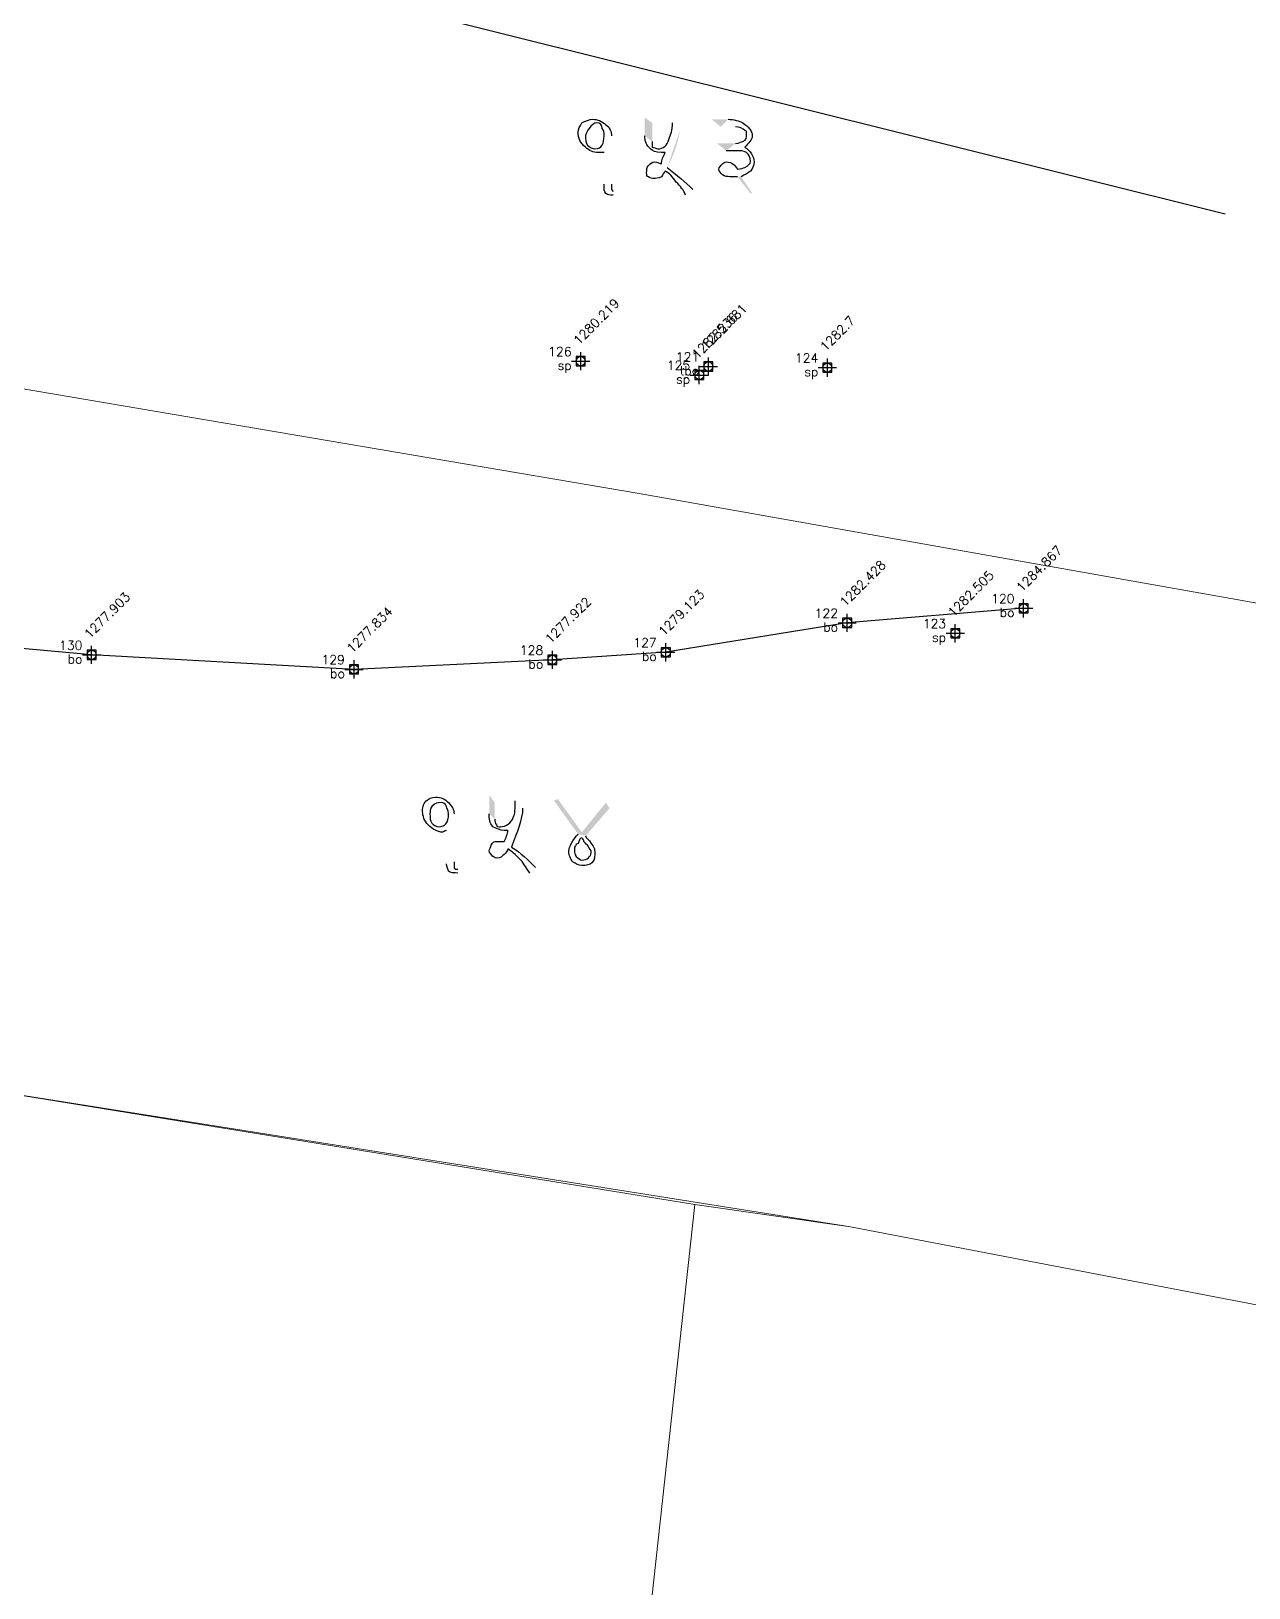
# Model space of a CAD drawing. Header units: metres. Extents: x 345912 to 349030, y 3061206 to 3061792.
# Drawn here: x 346835.74 to 346869.14, y 3061444.41 to 3061487.11 of the extents above; entities that cross this region are included whole.
import ezdxf
from ezdxf.enums import TextEntityAlignment as Align

# ---------------------------------------------------------------- set-up
doc = ezdxf.new("R2010")
doc.units = ezdxf.units.M
doc.header["$MEASUREMENT"] = 0
doc.header["$PDMODE"] = 98
doc.header["$PDSIZE"] = 0.25
for name, color, linetype in [('bo', 7, 'Continuous'), ('Boundary', 6, 'Continuous'), ('Features', 5, 'Continuous'), ('PDF4_Geometry', 7, 'Continuous'), ('PDF4_Solid Fills', 7, 'Continuous'), ('Points', 7, 'Continuous'), ('Points-ELV', 6, 'Continuous'), ('Points-NUM', 4, 'Continuous'), ('Points-TXT', 3, 'Continuous'), ('sp', 7, 'Continuous'), ('tbo', 7, 'Continuous')]:
    doc.layers.add(name, color=color, linetype=linetype)
doc.styles.add('romans', font='romans.shx')

# ---------------------------------------------------------------- blocks, each defined once
blk = doc.blocks.new('POINTS')
at = {"layer": 'Points'}
blk.add_line((0, 0), (0, 0), dxfattribs=at)
blk.add_point((0, 0), dxfattribs=at)
at = {"layer": 'Points-ELV', "style": 'romans'}
blk.add_attdef('ELEV', text='', height=1, rotation=45, dxfattribs=at).set_placement((0, 0), align=Align.BOTTOM_LEFT)
at = {"layer": 'Points-NUM', "style": 'romans'}
blk.add_attdef('PTNUM', text='', height=1, dxfattribs=at).set_placement((0, 0), align=Align.BOTTOM_RIGHT)
at = {"layer": 'Points-TXT', "style": 'romans'}
blk.add_attdef('DESC', text='', height=1, dxfattribs=at).set_placement((0, 0), align=Align.BOTTOM_RIGHT)
blk = doc.blocks.new('dh')
at = {"layer": 'Boundary'}
blk.add_lwpolyline([(346598.692, 3061290.47), (346593.85, 3061290.071), (346588.876, 3061289.263), (346585.763, 3061289.057), (346580.322, 3061288.795), (346573.122, 3061289.192), (346566.785, 3061289.772), (346565.255, 3061288.375), (346559.609, 3061288.7), (346547.106, 3061289.259), (346547.68, 3061292.2), (346550.811, 3061296.359), (346551.282, 3061297.117), (346550.096, 3061299.2), (346553.718, 3061308.447)], dxfattribs=at)
at = {"layer": 'bo', "linetype": 'Continuous'}
ref = blk.add_blockref('POINTS', (346598.692, 3061290.47, 1284.867), dxfattribs=at)
ref.add_attrib('PTNUM', '120', dxfattribs={"layer": 'Points-NUM', "height": 0.25, "style": 'romans'}).set_placement((346598.442, 3061290.5325, 1284.867), align=Align.BOTTOM_RIGHT)
ref.add_attrib('DESC', 'bo', dxfattribs={"layer": 'Points-TXT', "height": 0.25, "style": 'romans'}).set_placement((346598.442, 3061290.1575, 1284.867), align=Align.BOTTOM_RIGHT)
ref.add_attrib('ELEV', '1284.867', dxfattribs={"layer": 'Points-ELV', "height": 0.25, "rotation": 45, "style": 'romans'}).set_placement((346598.692, 3061290.845, 1284.867), align=Align.BOTTOM_LEFT)
ref = blk.add_blockref('POINTS', (346593.85, 3061290.071, 1282.428), dxfattribs=at)
ref.add_attrib('PTNUM', '122', dxfattribs={"layer": 'Points-NUM', "height": 0.25, "style": 'romans'}).set_placement((346593.6, 3061290.1335, 1282.428), align=Align.BOTTOM_RIGHT)
ref.add_attrib('DESC', 'bo', dxfattribs={"layer": 'Points-TXT', "height": 0.25, "style": 'romans'}).set_placement((346593.6, 3061289.7585, 1282.428), align=Align.BOTTOM_RIGHT)
ref.add_attrib('ELEV', '1282.428', dxfattribs={"layer": 'Points-ELV', "height": 0.25, "rotation": 45, "style": 'romans'}).set_placement((346593.85, 3061290.446, 1282.428), align=Align.BOTTOM_LEFT)
ref = blk.add_blockref('POINTS', (346588.876, 3061289.263, 1279.123), dxfattribs=at)
ref.add_attrib('PTNUM', '127', dxfattribs={"layer": 'Points-NUM', "height": 0.25, "style": 'romans'}).set_placement((346588.626, 3061289.3255, 1279.123), align=Align.BOTTOM_RIGHT)
ref.add_attrib('DESC', 'bo', dxfattribs={"layer": 'Points-TXT', "height": 0.25, "style": 'romans'}).set_placement((346588.626, 3061288.9505, 1279.123), align=Align.BOTTOM_RIGHT)
ref.add_attrib('ELEV', '1279.123', dxfattribs={"layer": 'Points-ELV', "height": 0.25, "rotation": 45, "style": 'romans'}).set_placement((346588.876, 3061289.638, 1279.123), align=Align.BOTTOM_LEFT)
ref = blk.add_blockref('POINTS', (346573.122, 3061289.192, 1277.903), dxfattribs=at)
ref.add_attrib('PTNUM', '130', dxfattribs={"layer": 'Points-NUM', "height": 0.25, "style": 'romans'}).set_placement((346572.872, 3061289.2545, 1277.903), align=Align.BOTTOM_RIGHT)
ref.add_attrib('DESC', 'bo', dxfattribs={"layer": 'Points-TXT', "height": 0.25, "style": 'romans'}).set_placement((346572.872, 3061288.8795, 1277.903), align=Align.BOTTOM_RIGHT)
ref.add_attrib('ELEV', '1277.903', dxfattribs={"layer": 'Points-ELV', "height": 0.25, "rotation": 45, "style": 'romans'}).set_placement((346573.122, 3061289.567, 1277.903), align=Align.BOTTOM_LEFT)
ref = blk.add_blockref('POINTS', (346585.763, 3061289.057, 1277.922), dxfattribs=at)
ref.add_attrib('PTNUM', '128', dxfattribs={"layer": 'Points-NUM', "height": 0.25, "style": 'romans'}).set_placement((346585.513, 3061289.1195, 1277.922), align=Align.BOTTOM_RIGHT)
ref.add_attrib('DESC', 'bo', dxfattribs={"layer": 'Points-TXT', "height": 0.25, "style": 'romans'}).set_placement((346585.513, 3061288.7445, 1277.922), align=Align.BOTTOM_RIGHT)
ref.add_attrib('ELEV', '1277.922', dxfattribs={"layer": 'Points-ELV', "height": 0.25, "rotation": 45, "style": 'romans'}).set_placement((346585.763, 3061289.432, 1277.922), align=Align.BOTTOM_LEFT)
ref = blk.add_blockref('POINTS', (346580.322, 3061288.795, 1277.834), dxfattribs=at)
ref.add_attrib('PTNUM', '129', dxfattribs={"layer": 'Points-NUM', "height": 0.25, "style": 'romans'}).set_placement((346580.072, 3061288.8575, 1277.834), align=Align.BOTTOM_RIGHT)
ref.add_attrib('DESC', 'bo', dxfattribs={"layer": 'Points-TXT', "height": 0.25, "style": 'romans'}).set_placement((346580.072, 3061288.4825, 1277.834), align=Align.BOTTOM_RIGHT)
ref.add_attrib('ELEV', '1277.834', dxfattribs={"layer": 'Points-ELV', "height": 0.25, "rotation": 45, "style": 'romans'}).set_placement((346580.322, 3061289.17, 1277.834), align=Align.BOTTOM_LEFT)
at = {"layer": 'sp', "linetype": 'Continuous'}
ref = blk.add_blockref('POINTS', (346586.541, 3061297.249, 1280.219), dxfattribs=at)
ref.add_attrib('PTNUM', '126', dxfattribs={"layer": 'Points-NUM', "height": 0.25, "style": 'romans'}).set_placement((346586.291, 3061297.3115, 1280.219), align=Align.BOTTOM_RIGHT)
ref.add_attrib('DESC', 'sp', dxfattribs={"layer": 'Points-TXT', "height": 0.25, "style": 'romans'}).set_placement((346586.291, 3061296.9365, 1280.219), align=Align.BOTTOM_RIGHT)
ref.add_attrib('ELEV', '1280.219', dxfattribs={"layer": 'Points-ELV', "height": 0.25, "rotation": 45, "style": 'romans'}).set_placement((346586.541, 3061297.624, 1280.219), align=Align.BOTTOM_LEFT)
ref = blk.add_blockref('POINTS', (346589.794, 3061296.869, 1282.536), dxfattribs=at)
ref.add_attrib('PTNUM', '125', dxfattribs={"layer": 'Points-NUM', "height": 0.25, "style": 'romans'}).set_placement((346589.544, 3061296.9315, 1282.536), align=Align.BOTTOM_RIGHT)
ref.add_attrib('DESC', 'sp', dxfattribs={"layer": 'Points-TXT', "height": 0.25, "style": 'romans'}).set_placement((346589.544, 3061296.5565, 1282.536), align=Align.BOTTOM_RIGHT)
ref.add_attrib('ELEV', '1282.536', dxfattribs={"layer": 'Points-ELV', "height": 0.25, "rotation": 45, "style": 'romans'}).set_placement((346589.794, 3061297.244, 1282.536), align=Align.BOTTOM_LEFT)
ref = blk.add_blockref('POINTS', (346593.309, 3061297.072, 1282.7), dxfattribs=at)
ref.add_attrib('PTNUM', '124', dxfattribs={"layer": 'Points-NUM', "height": 0.25, "style": 'romans'}).set_placement((346593.059, 3061297.1345, 1282.7), align=Align.BOTTOM_RIGHT)
ref.add_attrib('DESC', 'sp', dxfattribs={"layer": 'Points-TXT', "height": 0.25, "style": 'romans'}).set_placement((346593.059, 3061296.7595, 1282.7), align=Align.BOTTOM_RIGHT)
ref.add_attrib('ELEV', '1282.7', dxfattribs={"layer": 'Points-ELV', "height": 0.25, "rotation": 45, "style": 'romans'}).set_placement((346593.309, 3061297.447, 1282.7), align=Align.BOTTOM_LEFT)
ref = blk.add_blockref('POINTS', (346596.816, 3061289.785, 1282.505), dxfattribs=at)
ref.add_attrib('PTNUM', '123', dxfattribs={"layer": 'Points-NUM', "height": 0.25, "style": 'romans'}).set_placement((346596.566, 3061289.8475, 1282.505), align=Align.BOTTOM_RIGHT)
ref.add_attrib('DESC', 'sp', dxfattribs={"layer": 'Points-TXT', "height": 0.25, "style": 'romans'}).set_placement((346596.566, 3061289.4725, 1282.505), align=Align.BOTTOM_RIGHT)
ref.add_attrib('ELEV', '1282.505', dxfattribs={"layer": 'Points-ELV', "height": 0.25, "rotation": 45, "style": 'romans'}).set_placement((346596.816, 3061290.16, 1282.505), align=Align.BOTTOM_LEFT)
at = {"layer": 'tbo', "linetype": 'Continuous'}
ref = blk.add_blockref('POINTS', (346590.042, 3061297.103, 1282.681), dxfattribs=at)
ref.add_attrib('PTNUM', '121', dxfattribs={"layer": 'Points-NUM', "height": 0.25, "style": 'romans'}).set_placement((346589.792, 3061297.1655, 1282.681), align=Align.BOTTOM_RIGHT)
ref.add_attrib('DESC', 'tbo', dxfattribs={"layer": 'Points-TXT', "height": 0.25, "style": 'romans'}).set_placement((346589.792, 3061296.7905, 1282.681), align=Align.BOTTOM_RIGHT)
ref.add_attrib('ELEV', '1282.681', dxfattribs={"layer": 'Points-ELV', "height": 0.25, "rotation": 45, "style": 'romans'}).set_placement((346590.042, 3061297.478, 1282.681), align=Align.BOTTOM_LEFT)

msp = doc.modelspace()

# ---------------------------------------------------------------- hatches: boundary and pattern name
at = {"layer": 'PDF4_Solid Fills', "transparency": 33554559}
h = msp.add_hatch(color=256, dxfattribs=at)
h.paths.add_polyline_path([(346851.65788, 3061484.23683), (346851.65788, 3061482.91603)], flags=0)
h.paths.add_polyline_path([(346851.70868, 3061482.71283), (346851.70868, 3061482.61123)], flags=0)
h.paths.add_polyline_path([(346853.33428, 3061484.59243), (346853.53748, 3061484.38923)], flags=0)
h.paths.add_polyline_path([(346853.18188, 3061483.37323, 0.08894398), (346853.53748, 3061484.38923)], flags=0)
h.paths.add_polyline_path([(346853.89308, 3061482.76363), (346853.68988, 3061482.61123)], flags=0)
h.paths.add_polyline_path([(346852.57228, 3061484.23683), (346852.57228, 3061484.74483), (346852.77548, 3061484.59243), (346852.77548, 3061484.08443)], flags=0)
h.paths.add_polyline_path([(346854.65508, 3061484.49083), (346854.40108, 3061484.69403), (346854.85828, 3061484.69403)], flags=0)
h.paths.add_polyline_path([(346855.21388, 3061483.11923), (346855.51868, 3061482.66203), (346855.46788, 3061482.66203), (346855.11228, 3061483.11923)], flags=0)
h.paths.add_polyline_path([(346854.80748, 3061483.83043), (346854.55348, 3061484.03363), (346855.06148, 3061484.03363)], flags=0)
h = msp.add_hatch(color=256, dxfattribs=at)
h.paths.add_polyline_path([(346847.33988, 3061465.64403), (346847.33988, 3061464.32323)], flags=0)
h.paths.add_polyline_path([(346847.44148, 3061464.12003), (346847.44148, 3061464.01843)], flags=0)
h.paths.add_polyline_path([(346849.01628, 3061465.99963), (346849.21948, 3061465.79643)], flags=0)
h.paths.add_polyline_path([(346849.57508, 3061464.17083), (346849.42268, 3061464.01843)], flags=0)
h.paths.add_polyline_path([(346848.30508, 3061465.64403), (346848.30508, 3061466.15203), (346848.45748, 3061465.94883), (346848.45748, 3061465.49163)], flags=0)
h.paths.add_polyline_path([(346850.74348, 3061465.08523), (346850.08308, 3061465.99963), (346850.18468, 3061466.05043), (346850.84508, 3061465.13603), (346851.50548, 3061465.94883), (346851.60708, 3061465.79643), (346850.94668, 3061465.03443)], flags=0)

# ---------------------------------------------------------------- linework, layer by layer
at = {"layer": 'Features'}
msp.add_lwpolyline([(346835.86977, 3061490.25062), (346868.4932, 3061482.09939)], dxfattribs=at)
at = {"layer": 'PDF4_Geometry', "lineweight": 9}
for points in [[(346888.99587, 3061495.46363), (346887.16707, 3061481.74764), (346885.03348, 3061468.64124), (346852.41988, 3061474.43243), (346818.28227, 3061480.22363), (346819.80628, 3061485.40523), (346824.37828, 3061500.95003), (346835.35108, 3061496.37803), (346846.93348, 3061492.41564), (346855.16308, 3061489.97723), (346864.61188, 3061487.53883), (346869.79348, 3061491.50124), (346872.23188, 3061492.72043), (346875.27988, 3061495.76844), (346877.10867, 3061496.98764), (346879.54707, 3061497.29243), (346883.20468, 3061498.20683), (346889.91028, 3061501.55963)], [(346888.99587, 3061495.46363), (346887.16707, 3061481.74764), (346885.03348, 3061468.64124), (346852.41988, 3061474.43243), (346818.28227, 3061480.22363), (346819.80628, 3061485.40523), (346824.37828, 3061500.95003), (346835.35108, 3061496.37803), (346846.93348, 3061492.41564), (346855.16308, 3061489.97723), (346864.61188, 3061487.53883), (346869.79348, 3061491.50124), (346872.23188, 3061492.72043), (346875.27988, 3061495.76844), (346877.10867, 3061496.98764), (346879.54707, 3061497.29243), (346883.20468, 3061498.20683), (346889.91028, 3061501.55963)], [(346885.03348, 3061468.64124), (346884.11908, 3061464.06923), (346881.37587, 3061450.35323), (346874.06067, 3061451.26764), (346858.21108, 3061454.31564), (346833.21748, 3061458.27803), (346814.31988, 3061461.02124), (346813.71028, 3061465.89803), (346814.62468, 3061466.81243), (346817.06308, 3061475.65163), (346818.28227, 3061480.22363), (346852.41988, 3061474.43243)], [(346885.03348, 3061468.64124), (346884.11908, 3061464.06923), (346881.37587, 3061450.35323), (346874.06067, 3061451.26764), (346858.21108, 3061454.31564), (346833.21748, 3061458.27803), (346814.31988, 3061461.02124), (346813.71028, 3061465.89803), (346814.62468, 3061466.81243), (346817.06308, 3061475.65163), (346818.28227, 3061480.22363), (346852.41988, 3061474.43243)], [(346851.81028, 3061435.41803), (346845.10468, 3061436.33243), (346814.62468, 3061442.12363), (346814.31988, 3061443.34283), (346813.10067, 3061450.96283), (346814.01507, 3061452.48683), (346814.31988, 3061461.02124), (346833.21748, 3061458.27803), (346853.94388, 3061454.92523)], [(346851.81028, 3061435.41803), (346845.10468, 3061436.33243), (346814.62468, 3061442.12363), (346814.31988, 3061443.34283), (346813.10067, 3061450.96283), (346814.01507, 3061452.48683), (346814.31988, 3061461.02124), (346833.21748, 3061458.27803), (346853.94388, 3061454.92523)], [(346881.37587, 3061450.35323), (346881.07108, 3061447.61003), (346876.49908, 3061429.32203), (346873.14628, 3061431.45564), (346864.30707, 3061433.89403), (346851.81028, 3061435.41803), (346853.94388, 3061454.92523), (346858.21108, 3061454.31564), (346874.06067, 3061451.26764)], [(346881.37587, 3061450.35323), (346881.07108, 3061447.61003), (346876.49908, 3061429.32203), (346873.14628, 3061431.45564), (346864.30707, 3061433.89403), (346851.81028, 3061435.41803), (346853.94388, 3061454.92523), (346858.21108, 3061454.31564), (346874.06067, 3061451.26764)]]:
    msp.add_lwpolyline(points, close=True, dxfattribs=at)
at = {"layer": 'PDF4_Geometry', "lineweight": 25}
for points in [[(346850.74348, 3061484.33843), (346850.74348, 3061484.44003), (346850.79428, 3061484.49083), (346850.84508, 3061484.59243)], [(346850.84508, 3061484.59243), (346850.94668, 3061484.64323), (346851.04828, 3061484.69403), (346851.14988, 3061484.69403)], [(346851.04828, 3061484.44003), (346850.99748, 3061484.38923), (346850.94668, 3061484.28763), (346850.94668, 3061484.23683)], [(346851.25148, 3061484.59243), (346851.20068, 3061484.59243), (346851.09908, 3061484.54163), (346851.04828, 3061484.44003)], [(346851.14988, 3061484.69403), (346851.25148, 3061484.69403), (346851.40388, 3061484.64323), (346851.50548, 3061484.54163)], [(346851.40388, 3061484.44003), (346851.40388, 3061484.54163), (346851.35308, 3061484.59243), (346851.25148, 3061484.59243)], [(346851.45468, 3061484.23683), (346851.45468, 3061484.33843), (346851.45468, 3061484.38923), (346851.40388, 3061484.44003)], [(346851.50548, 3061484.54163), (346851.60708, 3061484.49083), (346851.65788, 3061484.33843), (346851.65788, 3061484.23683)], [(346853.23268, 3061484.13523), (346853.28348, 3061484.28763), (346853.33428, 3061484.38923), (346853.33428, 3061484.59243)], [(346854.85828, 3061484.69403), (346855.01068, 3061484.69403), (346855.16308, 3061484.64323), (346855.26468, 3061484.59243)], [(346855.31548, 3061484.38923), (346855.26468, 3061484.44003), (346855.16308, 3061484.49083), (346855.06148, 3061484.49083)], [(346855.26468, 3061484.59243), (346855.41708, 3061484.49083), (346855.51868, 3061484.38923), (346855.51868, 3061484.23683)], [(346855.36628, 3061484.28763), (346855.36628, 3061484.33843), (346855.36628, 3061484.38923), (346855.31548, 3061484.38923)], [(346850.94668, 3061483.93203), (346850.79428, 3061484.03363), (346850.74348, 3061484.18603), (346850.74348, 3061484.33843)], [(346850.94668, 3061484.23683), (346850.94668, 3061484.13523), (346850.94668, 3061484.08443), (346850.99748, 3061483.98283)], [(346850.99748, 3061483.98283), (346851.04828, 3061483.93203), (346851.14988, 3061483.88123), (346851.20068, 3061483.88123)], [(346851.20068, 3061483.88123), (346851.40388, 3061483.88123), (346851.45468, 3061484.03363), (346851.45468, 3061484.23683)], [(346852.72468, 3061483.88123), (346852.62308, 3061483.98283), (346852.57228, 3061484.08443), (346852.57228, 3061484.23683)], [(346852.77548, 3061484.08443), (346852.77548, 3061484.03363), (346852.77548, 3061483.98283), (346852.77548, 3061483.93203)], [(346852.92788, 3061483.88123), (346853.08028, 3061483.88123), (346853.18188, 3061483.98283), (346853.23268, 3061484.13523)], [(346855.06148, 3061484.03363), (346855.16308, 3061484.03363), (346855.21388, 3061484.08443), (346855.26468, 3061484.08443)], [(346855.26468, 3061484.08443), (346855.36628, 3061484.13523), (346855.36628, 3061484.18603), (346855.36628, 3061484.28763)], [(346855.51868, 3061484.23683), (346855.51868, 3061484.13523), (346855.41708, 3061484.03363), (346855.31548, 3061483.93203)], [(346851.30228, 3061483.77963), (346851.14988, 3061483.77963), (346851.04828, 3061483.83043), (346850.94668, 3061483.93203)], [(346851.45468, 3061483.77963), (346851.40388, 3061483.77963), (346851.35308, 3061483.77963), (346851.30228, 3061483.77963)], [(346853.02948, 3061483.77963), (346852.87708, 3061483.77963), (346852.77548, 3061483.83043), (346852.72468, 3061483.88123)], [(346852.77548, 3061483.93203), (346852.82628, 3061483.93203), (346852.87708, 3061483.88123), (346852.92788, 3061483.88123)], [(346853.02948, 3061483.47483), (346853.02948, 3061483.57643), (346853.08028, 3061483.67803), (346853.13108, 3061483.77963)], [(346853.13108, 3061483.77963), (346853.08028, 3061483.77963), (346853.08028, 3061483.77963), (346853.02948, 3061483.77963)], [(346854.95988, 3061483.83043), (346854.90908, 3061483.83043), (346854.85828, 3061483.83043), (346854.80748, 3061483.83043)], [(346855.06148, 3061483.83043), (346855.01068, 3061483.83043), (346855.01068, 3061483.83043), (346854.95988, 3061483.83043)], [(346855.36628, 3061483.77963), (346855.26468, 3061483.83043), (346855.21388, 3061483.83043), (346855.06148, 3061483.83043)], [(346855.31548, 3061483.93203), (346855.46788, 3061483.83043), (346855.56948, 3061483.67803), (346855.56948, 3061483.52563)], [(346855.46788, 3061483.52563), (346855.46788, 3061483.67803), (346855.41708, 3061483.72883), (346855.36628, 3061483.77963)], [(346852.62308, 3061483.22083), (346852.62308, 3061483.32243), (346852.62308, 3061483.37323), (346852.67388, 3061483.42403)], [(346852.67388, 3061483.11923), (346852.62308, 3061483.11923), (346852.62308, 3061483.17003), (346852.62308, 3061483.22083)], [(346852.67388, 3061483.42403), (346852.72468, 3061483.47483), (346852.77548, 3061483.52563), (346852.82628, 3061483.52563)], [(346852.82628, 3061483.06843), (346852.77548, 3061483.06843), (346852.72468, 3061483.06843), (346852.67388, 3061483.11923)], [(346852.82628, 3061483.52563), (346852.92788, 3061483.52563), (346852.97868, 3061483.47483), (346853.02948, 3061483.47483)], [(346853.02948, 3061483.11923), (346852.92788, 3061483.06843), (346852.87708, 3061483.06843), (346852.82628, 3061483.06843)], [(346853.13108, 3061483.27163), (346853.08028, 3061483.22083), (346853.08028, 3061483.17003), (346853.02948, 3061483.11923)], [(346853.43588, 3061482.96683), (346853.33428, 3061483.11923), (346853.23268, 3061483.22083), (346853.13108, 3061483.27163)], [(346853.18188, 3061483.37323), (346853.43588, 3061483.17003), (346853.68988, 3061482.96683), (346853.89308, 3061482.76363)], [(346854.60428, 3061483.32243), (346854.60428, 3061483.37323), (346854.65508, 3061483.42403), (346854.70588, 3061483.47483)], [(346854.70588, 3061483.17003), (346854.65508, 3061483.22083), (346854.60428, 3061483.27163), (346854.60428, 3061483.32243)], [(346854.70588, 3061483.47483), (346854.70588, 3061483.47483), (346854.75668, 3061483.52563), (346854.80748, 3061483.52563)], [(346854.90908, 3061483.11923), (346854.85828, 3061483.11923), (346854.75668, 3061483.11923), (346854.70588, 3061483.17003)], [(346854.80748, 3061483.52563), (346854.95988, 3061483.52563), (346855.06148, 3061483.42403), (346855.11228, 3061483.32243)], [(346855.11228, 3061483.11923), (346855.06148, 3061483.11923), (346855.01068, 3061483.11923), (346854.90908, 3061483.11923)], [(346855.11228, 3061483.32243), (346855.21388, 3061483.32243), (346855.26468, 3061483.37323), (346855.31548, 3061483.37323)], [(346855.46788, 3061483.27163), (346855.41708, 3061483.22083), (346855.31548, 3061483.17003), (346855.21388, 3061483.11923)], [(346855.31548, 3061483.37323), (346855.41708, 3061483.42403), (346855.46788, 3061483.47483), (346855.46788, 3061483.52563)], [(346855.56948, 3061483.52563), (346855.56948, 3061483.42403), (346855.51868, 3061483.32243), (346855.46788, 3061483.27163)], [(346851.50548, 3061482.66203), (346851.45468, 3061482.71283), (346851.45468, 3061482.76363), (346851.45468, 3061482.91603)], [(346851.65788, 3061482.91603), (346851.65788, 3061482.81443), (346851.65788, 3061482.81443), (346851.65788, 3061482.76363)], [(346851.65788, 3061482.76363), (346851.65788, 3061482.76363), (346851.70868, 3061482.71283), (346851.70868, 3061482.71283)], [(346853.68988, 3061482.61123), (346853.63908, 3061482.76363), (346853.53748, 3061482.86523), (346853.43588, 3061482.96683)], [(346851.70868, 3061482.61123), (346851.60708, 3061482.61123), (346851.55628, 3061482.61123), (346851.50548, 3061482.66203)], [(346846.57788, 3061465.99963), (346846.62868, 3061466.05043), (346846.73028, 3061466.10123), (346846.83188, 3061466.10123)], [(346846.83188, 3061466.10123), (346846.98428, 3061466.10123), (346847.08588, 3061466.05043), (346847.18748, 3061465.94883)], [(346846.47628, 3061465.69483), (346846.47628, 3061465.79643), (346846.47628, 3061465.89803), (346846.57788, 3061465.99963)], [(346846.62868, 3061465.33923), (346846.52708, 3061465.44083), (346846.47628, 3061465.59323), (346846.47628, 3061465.69483)], [(346846.73028, 3061465.84723), (346846.67948, 3061465.79643), (346846.67948, 3061465.69483), (346846.67948, 3061465.64403)], [(346846.67948, 3061465.64403), (346846.67948, 3061465.54243), (346846.67948, 3061465.44083), (346846.73028, 3061465.39003)], [(346846.98428, 3061465.94883), (346846.88268, 3061465.94883), (346846.83188, 3061465.94883), (346846.73028, 3061465.84723)], [(346846.93348, 3061465.28843), (346847.08588, 3061465.28843), (346847.18748, 3061465.39003), (346847.18748, 3061465.64403)], [(346847.13668, 3061465.84723), (346847.08588, 3061465.94883), (346847.03508, 3061465.94883), (346846.98428, 3061465.94883)], [(346847.18748, 3061465.64403), (346847.18748, 3061465.74563), (346847.13668, 3061465.79643), (346847.13668, 3061465.84723)], [(346847.18748, 3061465.94883), (346847.28908, 3061465.84723), (346847.33988, 3061465.74563), (346847.33988, 3061465.64403)], [(346848.40668, 3061465.28843), (346848.30508, 3061465.39003), (346848.30508, 3061465.49163), (346848.30508, 3061465.64403)], [(346849.21948, 3061465.79643), (346849.21948, 3061465.49163), (346849.06708, 3061465.13603), (346848.91468, 3061464.72963)], [(346848.96548, 3061465.54243), (346849.01628, 3061465.64403), (346849.01628, 3061465.79643), (346849.01628, 3061465.99963)], [(346847.03508, 3061465.13603), (346846.88268, 3061465.13603), (346846.73028, 3061465.23763), (346846.62868, 3061465.33923)], [(346846.73028, 3061465.39003), (346846.78108, 3061465.33923), (346846.83188, 3061465.28843), (346846.93348, 3061465.28843)], [(346847.13668, 3061465.18683), (346847.08588, 3061465.18683), (346847.03508, 3061465.13603), (346847.03508, 3061465.13603)], [(346848.71148, 3061465.18683), (346848.60988, 3061465.18683), (346848.50828, 3061465.23763), (346848.40668, 3061465.28843)], [(346848.45748, 3061465.49163), (346848.45748, 3061465.44083), (346848.45748, 3061465.39003), (346848.50828, 3061465.33923)], [(346848.50828, 3061465.33923), (346848.50828, 3061465.28843), (346848.55908, 3061465.28843), (346848.60988, 3061465.28843)], [(346848.60988, 3061465.28843), (346848.76228, 3061465.28843), (346848.91468, 3061465.39003), (346848.96548, 3061465.54243)], [(346848.71148, 3061464.88203), (346848.76228, 3061464.98363), (346848.81308, 3061465.08523), (346848.81308, 3061465.18683)], [(346848.81308, 3061465.18683), (346848.81308, 3061465.18683), (346848.76228, 3061465.18683), (346848.71148, 3061465.18683)], [(346848.30508, 3061464.62803), (346848.30508, 3061464.67883), (346848.35588, 3061464.72963), (346848.35588, 3061464.78043)], [(346848.35588, 3061464.78043), (346848.40668, 3061464.88203), (346848.45748, 3061464.88203), (346848.50828, 3061464.88203)], [(346848.50828, 3061464.88203), (346848.60988, 3061464.88203), (346848.66068, 3061464.88203), (346848.71148, 3061464.88203)], [(346850.48948, 3061464.62803), (346850.48948, 3061464.72963), (346850.59108, 3061464.93283), (346850.74348, 3061465.08523)], [(346850.74348, 3061464.83123), (346850.69268, 3061464.83123), (346850.69268, 3061464.78043), (346850.64188, 3061464.72963)], [(346850.84508, 3061464.98363), (346850.79428, 3061464.98363), (346850.79428, 3061464.93283), (346850.74348, 3061464.83123)], [(346850.89588, 3061464.88203), (346850.89588, 3061464.93283), (346850.89588, 3061464.93283), (346850.84508, 3061464.98363)], [(346850.99748, 3061464.78043), (346850.99748, 3061464.78043), (346850.94668, 3061464.83123), (346850.89588, 3061464.88203)], [(346850.94668, 3061465.03443), (346850.94668, 3061464.98363), (346851.04828, 3061464.93283), (346851.09908, 3061464.83123)], [(346851.09908, 3061464.62803), (346851.04828, 3061464.67883), (346851.04828, 3061464.72963), (346850.99748, 3061464.78043)], [(346851.09908, 3061464.83123), (346851.20068, 3061464.72963), (346851.20068, 3061464.62803), (346851.20068, 3061464.52643)], [(346847.33988, 3061464.32323), (346847.33988, 3061464.22163), (346847.33988, 3061464.17083), (346847.33988, 3061464.17083)], [(346848.40668, 3061464.47563), (346848.35588, 3061464.52643), (346848.30508, 3061464.57723), (346848.30508, 3061464.62803)], [(346848.50828, 3061464.42483), (346848.45748, 3061464.42483), (346848.40668, 3061464.47563), (346848.40668, 3061464.47563)], [(346848.71148, 3061464.52643), (346848.66068, 3061464.47563), (346848.60988, 3061464.42483), (346848.50828, 3061464.42483)], [(346848.81308, 3061464.67883), (346848.81308, 3061464.62803), (346848.76228, 3061464.57723), (346848.71148, 3061464.52643)], [(346849.16868, 3061464.37403), (346849.01628, 3061464.52643), (346848.91468, 3061464.62803), (346848.81308, 3061464.67883)], [(346848.91468, 3061464.72963), (346849.16868, 3061464.57723), (346849.37188, 3061464.37403), (346849.57508, 3061464.17083)], [(346849.42268, 3061464.01843), (346849.32108, 3061464.12003), (346849.27028, 3061464.27243), (346849.16868, 3061464.37403)], [(346850.59108, 3061464.32323), (346850.54028, 3061464.42483), (346850.48948, 3061464.47563), (346850.48948, 3061464.62803)], [(346850.84508, 3061464.22163), (346850.74348, 3061464.22163), (346850.69268, 3061464.27243), (346850.59108, 3061464.32323)], [(346850.64188, 3061464.72963), (346850.64188, 3061464.67883), (346850.64188, 3061464.62803), (346850.64188, 3061464.62803)], [(346850.64188, 3061464.62803), (346850.64188, 3061464.57723), (346850.64188, 3061464.52643), (346850.69268, 3061464.47563)], [(346850.69268, 3061464.47563), (346850.74348, 3061464.42483), (346850.79428, 3061464.37403), (346850.84508, 3061464.37403)], [(346850.84508, 3061464.37403), (346850.99748, 3061464.37403), (346851.09908, 3061464.47563), (346851.09908, 3061464.57723)], [(346851.20068, 3061464.52643), (346851.20068, 3061464.32323), (346851.09908, 3061464.22163), (346850.84508, 3061464.22163)], [(346851.09908, 3061464.57723), (346851.09908, 3061464.57723), (346851.09908, 3061464.62803), (346851.09908, 3061464.62803)], [(346847.18748, 3061464.06923), (346847.18748, 3061464.12003), (346847.13668, 3061464.17083), (346847.13668, 3061464.27243)], [(346847.44148, 3061464.01843), (346847.33988, 3061464.01843), (346847.23828, 3061464.01843), (346847.18748, 3061464.06923)], [(346847.33988, 3061464.17083), (346847.33988, 3061464.12003), (346847.39068, 3061464.12003), (346847.44148, 3061464.12003)]]:
    msp.add_open_spline(points, degree=3, dxfattribs=at)

# ---------------------------------------------------------------- block references
at = {"layer": 'Features'}
msp.add_blockref('dh', (264.27326, 180.81034), dxfattribs=at)

doc.saveas('drawing.dxf')
